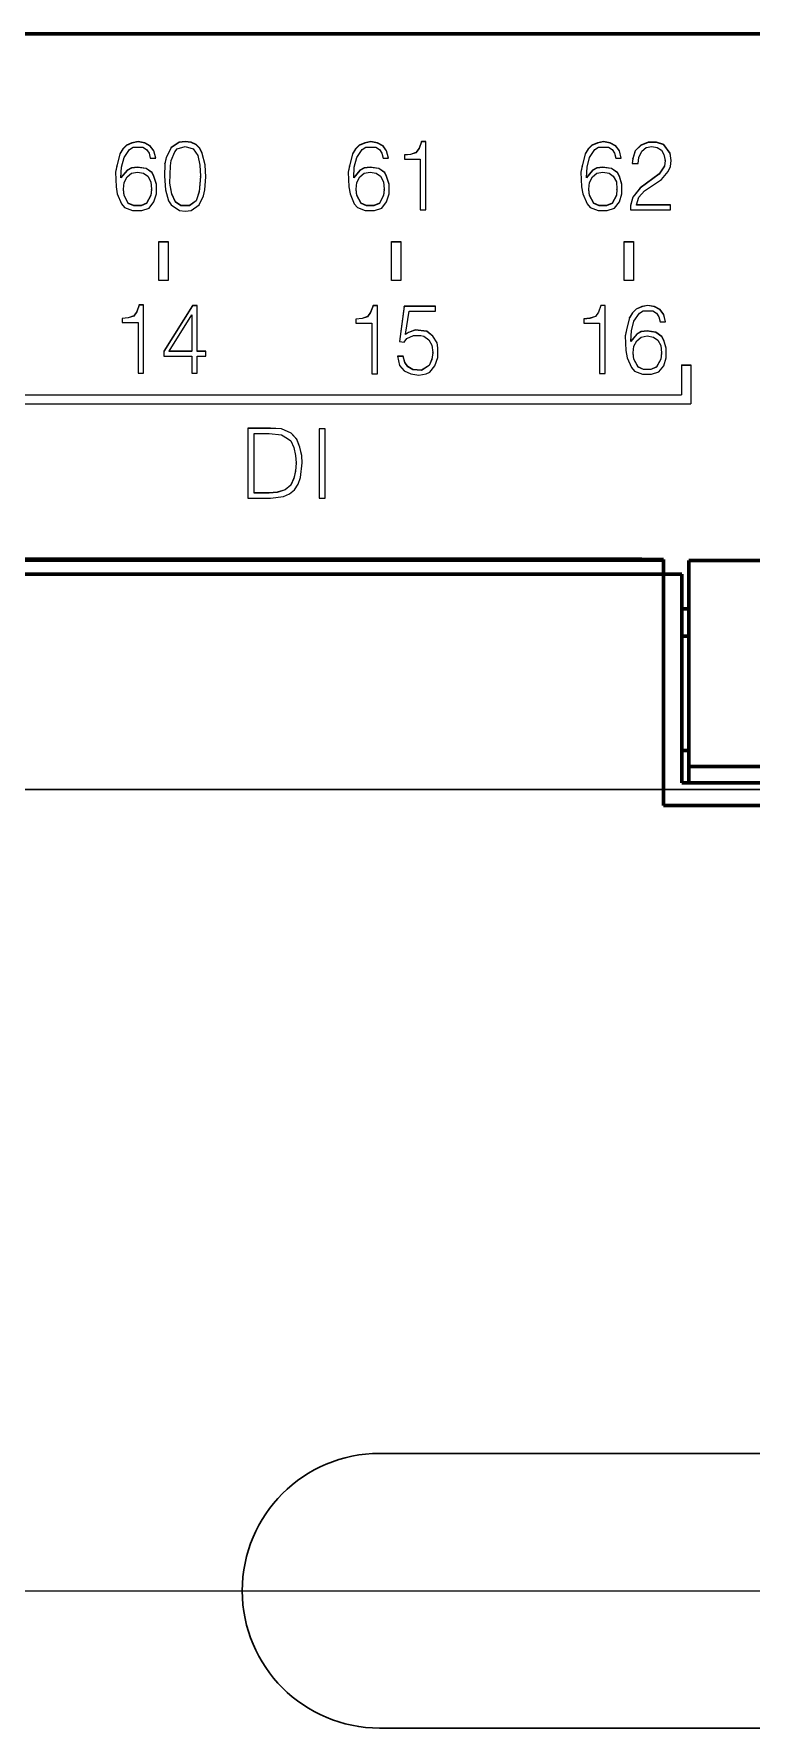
# Model space of a CAD drawing. Header units: millimetres. Extents: x 0 to 53000, y -591 to 24400.
# Drawn here: x 24727.57 to 24743.22, y 2739.5 to 2776.5 of the extents above; entities that cross this region are included whole.
import ezdxf
from ezdxf.enums import TextEntityAlignment as Align

# ---------------------------------------------------------------- set-up
doc = ezdxf.new("R2010")
doc.units = ezdxf.units.MM
doc.linetypes.add('K5LT_BASIC', pattern=[0])
doc.linetypes.add('K5LT_THIN', pattern=[0])
doc.layers.add('Основная', color=7, linetype='Continuous', lineweight=30)
doc.layers.add('Привязки', color=2, linetype='Continuous', lineweight=0, plot=False, transparency=0.8)
doc.styles.add('текст', font='isocpeui.ttf')

# ---------------------------------------------------------------- blocks, each defined once
blk = doc.blocks.new('Программируемое реле ПР102')
at = {"layer": 'Основная', "linetype": 'K5LT_BASIC', "lineweight": 60}
for p, q in [((116.75, 34), (0.25, 34)), ((2.8, 22.503), (114.2, 22.503)), ((114.2, 22.2), (2.8, 22.2)), ((113.72, 22.525), (3.28, 22.525)), ((113.72, 22.525), (113.803, 22.523)), ((113.803, 22.523), (114.2, 22.523)), ((114.2, 22.503), (114.2, 22.523)), ((114.2, 22.503), (114.2, 22.2)), ((114.2, 17.15), (114.2, 22.2)), ((114.6, 22.2), (114.2, 22.2)), ((114.6, 17.64), (114.6, 22.2)), ((114.75, 22.5), (114.75, 20)), ((119.5, 22.5), (114.75, 22.5)), ((114.75, 21.441), (114.6, 21.441)), ((114.75, 20.85), (114.6, 20.85)), ((114.75, 18), (114.75, 20)), ((114.75, 18.35), (114.6, 18.35)), ((114.75, 18), (117, 18)), ((114.75, 18), (114.75, 17.64)), ((114.6, 17.64), (117, 17.64)), ((114.2, 17.15), (117, 17.15))]:
    blk.add_line(p, q, dxfattribs=at)
at = {"layer": 'Основная', "linetype": 'K5LT_THIN', "lineweight": 18}
for p, q in [((102.393, 31.488), (102.327, 31.382)), ((102.393, 31.483), (102.327, 31.377)), ((102.473, 31.568), (102.393, 31.488)), ((102.473, 31.563), (102.393, 31.483)), ((102.393, 31.483), (102.393, 31.488)), ((102.42, 31.302), (102.54, 31.475)), ((102.593, 31.622), (102.473, 31.568)), ((102.593, 31.616), (102.473, 31.563)), ((102.473, 31.563), (102.473, 31.568)), ((102.54, 31.475), (102.62, 31.528)), ((102.727, 31.648), (102.593, 31.622)), ((102.727, 31.643), (102.593, 31.616)), ((102.593, 31.616), (102.593, 31.622)), ((102.62, 31.528), (102.833, 31.528)), ((102.873, 31.622), (102.727, 31.648)), ((102.727, 31.643), (102.727, 31.648)), ((102.873, 31.616), (102.727, 31.643)), ((102.833, 31.528), (102.913, 31.475)), ((102.993, 31.555), (102.873, 31.622)), ((102.873, 31.616), (102.873, 31.622)), ((102.993, 31.55), (102.873, 31.616)), ((102.913, 31.475), (102.967, 31.395)), ((103.073, 31.448), (102.993, 31.555)), ((102.993, 31.55), (102.993, 31.555)), ((103.073, 31.443), (102.993, 31.55)), ((103.447, 31.515), (103.34, 31.302)), ((103.447, 31.51), (103.34, 31.297)), ((103.62, 31.635), (103.447, 31.515)), ((103.62, 31.63), (103.447, 31.51)), ((103.447, 31.51), (103.447, 31.515)), ((103.527, 31.422), (103.58, 31.488)), ((103.58, 31.488), (103.753, 31.542)), ((103.753, 31.648), (103.62, 31.635)), ((103.753, 31.643), (103.62, 31.63)), ((103.62, 31.63), (103.62, 31.635)), ((103.887, 31.635), (103.753, 31.648)), ((103.753, 31.643), (103.753, 31.648)), ((103.887, 31.63), (103.753, 31.643)), ((103.753, 31.542), (103.927, 31.488)), ((103.887, 31.63), (103.887, 31.635)), ((103.993, 31.582), (103.887, 31.635)), ((103.993, 31.576), (103.887, 31.63)), ((103.927, 31.488), (104.033, 31.342)), ((104.073, 31.502), (103.993, 31.582)), ((103.993, 31.576), (103.993, 31.582)), ((104.073, 31.496), (103.993, 31.576)), ((104.073, 31.496), (104.073, 31.502)), ((104.127, 31.395), (104.073, 31.502)), ((104.127, 31.39), (104.073, 31.496)), ((107.473, 31.488), (107.407, 31.382)), ((107.473, 31.483), (107.407, 31.377)), ((107.553, 31.568), (107.473, 31.488)), ((107.553, 31.563), (107.473, 31.483)), ((107.473, 31.483), (107.473, 31.488)), ((107.5, 31.302), (107.62, 31.475)), ((107.673, 31.622), (107.553, 31.568)), ((107.673, 31.616), (107.553, 31.563)), ((107.553, 31.563), (107.553, 31.568)), ((107.62, 31.475), (107.7, 31.528)), ((107.807, 31.648), (107.673, 31.622)), ((107.807, 31.643), (107.673, 31.616)), ((107.673, 31.616), (107.673, 31.622)), ((107.7, 31.528), (107.913, 31.528)), ((107.807, 31.643), (107.807, 31.648)), ((107.953, 31.622), (107.807, 31.648)), ((107.953, 31.616), (107.807, 31.643)), ((107.913, 31.528), (107.993, 31.475)), ((107.953, 31.616), (107.953, 31.622)), ((108.073, 31.555), (107.953, 31.622)), ((108.073, 31.55), (107.953, 31.616)), ((107.993, 31.475), (108.047, 31.395)), ((108.073, 31.55), (108.073, 31.555)), ((108.153, 31.448), (108.073, 31.555)), ((108.153, 31.443), (108.073, 31.55)), ((108.86, 31.502), (108.793, 31.409)), ((108.86, 31.496), (108.793, 31.403)), ((108.913, 31.648), (108.86, 31.502)), ((108.913, 31.643), (108.86, 31.496)), ((108.86, 31.496), (108.86, 31.502)), ((109.007, 31.648), (108.913, 31.648)), ((108.913, 31.643), (108.913, 31.648)), ((109.007, 31.643), (108.913, 31.643)), ((109.007, 30.157), (109.007, 31.648)), ((112.553, 31.488), (112.487, 31.382)), ((112.553, 31.483), (112.487, 31.377)), ((112.633, 31.568), (112.553, 31.488)), ((112.633, 31.563), (112.553, 31.483)), ((112.553, 31.483), (112.553, 31.488)), ((112.58, 31.302), (112.7, 31.475)), ((112.753, 31.622), (112.633, 31.568)), ((112.753, 31.616), (112.633, 31.563)), ((112.633, 31.563), (112.633, 31.568)), ((112.7, 31.475), (112.78, 31.528)), ((112.887, 31.648), (112.753, 31.622)), ((112.887, 31.643), (112.753, 31.616)), ((112.753, 31.616), (112.753, 31.622)), ((112.78, 31.528), (112.993, 31.528)), ((112.887, 31.643), (112.887, 31.648)), ((113.033, 31.622), (112.887, 31.648)), ((113.033, 31.616), (112.887, 31.643)), ((112.993, 31.528), (113.073, 31.475)), ((113.033, 31.616), (113.033, 31.622)), ((113.153, 31.555), (113.033, 31.622)), ((113.153, 31.55), (113.033, 31.616)), ((113.073, 31.475), (113.127, 31.395)), ((113.233, 31.448), (113.153, 31.555)), ((113.153, 31.55), (113.153, 31.555)), ((113.233, 31.443), (113.153, 31.55)), ((113.7, 31.568), (113.58, 31.448)), ((113.7, 31.563), (113.58, 31.443)), ((113.86, 31.635), (113.7, 31.568)), ((113.86, 31.63), (113.7, 31.563)), ((113.7, 31.563), (113.7, 31.568)), ((113.727, 31.435), (113.82, 31.515)), ((113.82, 31.515), (113.94, 31.542)), ((113.86, 31.63), (113.86, 31.635)), ((114.047, 31.635), (113.86, 31.635)), ((114.047, 31.63), (113.86, 31.63)), ((113.94, 31.542), (114.06, 31.515)), ((114.207, 31.582), (114.047, 31.635)), ((114.047, 31.63), (114.047, 31.635)), ((114.207, 31.576), (114.047, 31.63)), ((114.06, 31.515), (114.153, 31.462)), ((114.153, 31.462), (114.207, 31.369)), ((114.34, 31.395), (114.207, 31.582)), ((114.207, 31.576), (114.207, 31.582)), ((114.34, 31.39), (114.207, 31.576)), ((102.26, 31.116), (102.233, 30.982)), ((102.26, 31.11), (102.234, 30.978)), ((102.327, 31.382), (102.26, 31.116)), ((102.327, 31.377), (102.26, 31.11)), ((102.26, 31.11), (102.26, 31.116)), ((102.327, 31.377), (102.327, 31.382)), ((102.353, 30.863), (102.367, 31.089)), ((102.367, 31.089), (102.42, 31.302)), ((102.713, 31.089), (102.58, 31.076)), ((102.713, 31.084), (102.58, 31.07)), ((102.713, 31.084), (102.713, 31.089)), ((102.9, 31.062), (102.713, 31.089)), ((102.9, 31.057), (102.713, 31.084)), ((102.967, 31.395), (102.993, 31.289)), ((102.993, 31.289), (103.113, 31.289)), ((103.113, 31.289), (103.073, 31.448)), ((103.073, 31.443), (103.073, 31.448)), ((103.112, 31.289), (103.073, 31.443)), ((103.313, 31.169), (103.3, 30.889)), ((103.313, 31.164), (103.3, 30.887)), ((103.34, 31.302), (103.313, 31.169)), ((103.34, 31.297), (103.313, 31.164)), ((103.313, 31.164), (103.313, 31.169)), ((103.34, 31.297), (103.34, 31.302)), ((103.42, 30.743), (103.433, 31.116)), ((103.433, 31.116), (103.447, 31.235)), ((103.447, 31.235), (103.527, 31.422)), ((104.033, 31.342), (104.073, 31.129)), ((104.073, 31.129), (104.087, 30.889)), ((104.193, 31.142), (104.127, 31.395)), ((104.127, 31.39), (104.127, 31.395)), ((104.193, 31.137), (104.127, 31.39)), ((104.207, 30.876), (104.193, 31.142)), ((104.193, 31.137), (104.193, 31.142)), ((104.206, 30.874), (104.193, 31.137)), ((107.34, 31.116), (107.313, 30.982)), ((107.34, 31.11), (107.314, 30.978)), ((107.407, 31.382), (107.34, 31.116)), ((107.407, 31.377), (107.34, 31.11)), ((107.34, 31.11), (107.34, 31.116)), ((107.407, 31.377), (107.407, 31.382)), ((107.433, 30.863), (107.447, 31.089)), ((107.447, 31.089), (107.5, 31.302)), ((107.793, 31.089), (107.66, 31.076)), ((107.793, 31.084), (107.66, 31.07)), ((107.793, 31.084), (107.793, 31.089)), ((107.98, 31.062), (107.793, 31.089)), ((107.98, 31.057), (107.793, 31.084)), ((108.047, 31.395), (108.073, 31.289)), ((108.073, 31.289), (108.193, 31.289)), ((108.193, 31.289), (108.153, 31.448)), ((108.153, 31.443), (108.153, 31.448)), ((108.192, 31.289), (108.153, 31.443)), ((108.673, 31.369), (108.54, 31.355)), ((108.673, 31.363), (108.54, 31.35)), ((108.54, 31.355), (108.54, 31.262)), ((108.54, 31.262), (108.887, 31.262)), ((108.793, 31.409), (108.673, 31.369)), ((108.793, 31.403), (108.673, 31.363)), ((108.673, 31.363), (108.673, 31.369)), ((108.793, 31.403), (108.793, 31.409)), ((108.887, 31.262), (108.887, 30.157)), ((112.42, 31.116), (112.393, 30.982)), ((112.42, 31.11), (112.394, 30.978)), ((112.487, 31.382), (112.42, 31.116)), ((112.487, 31.377), (112.42, 31.11)), ((112.42, 31.11), (112.42, 31.116)), ((112.487, 31.377), (112.487, 31.382)), ((112.513, 30.863), (112.527, 31.089)), ((112.527, 31.089), (112.58, 31.302)), ((112.873, 31.089), (112.74, 31.076)), ((112.873, 31.084), (112.74, 31.07)), ((113.06, 31.062), (112.873, 31.089)), ((112.873, 31.084), (112.873, 31.089)), ((113.06, 31.057), (112.873, 31.084)), ((113.127, 31.395), (113.153, 31.289)), ((113.153, 31.289), (113.273, 31.289)), ((113.233, 31.443), (113.233, 31.448)), ((113.273, 31.289), (113.233, 31.448)), ((113.272, 31.289), (113.233, 31.443)), ((113.527, 31.275), (113.513, 31.169)), ((113.513, 31.169), (113.647, 31.169)), ((113.527, 31.27), (113.514, 31.169)), ((113.58, 31.448), (113.527, 31.275)), ((113.58, 31.443), (113.527, 31.27)), ((113.527, 31.27), (113.527, 31.275)), ((113.58, 31.443), (113.58, 31.448)), ((113.647, 31.169), (113.66, 31.302)), ((113.66, 31.302), (113.727, 31.435)), ((114.22, 31.116), (114.1, 30.942)), ((114.22, 31.11), (114.1, 30.937)), ((114.207, 31.369), (114.233, 31.235)), ((114.233, 31.235), (114.22, 31.116)), ((114.233, 31.23), (114.22, 31.11)), ((114.22, 31.11), (114.22, 31.116)), ((114.233, 31.23), (114.233, 31.235)), ((114.3, 30.996), (114.353, 31.102)), ((114.367, 31.235), (114.34, 31.395)), ((114.34, 31.39), (114.34, 31.395)), ((114.366, 31.232), (114.34, 31.39)), ((114.353, 31.102), (114.367, 31.235)), ((102.233, 30.982), (102.247, 30.663)), ((102.487, 31.022), (102.353, 30.863)), ((102.487, 31.017), (102.353, 30.857)), ((102.353, 30.857), (102.353, 30.863)), ((102.407, 30.61), (102.42, 30.756)), ((102.42, 30.756), (102.487, 30.876)), ((102.58, 31.076), (102.487, 31.022)), ((102.58, 31.07), (102.487, 31.017)), ((102.487, 31.017), (102.487, 31.022)), ((102.487, 30.876), (102.58, 30.956)), ((102.58, 31.07), (102.58, 31.076)), ((102.58, 30.956), (102.713, 30.982)), ((102.713, 30.982), (102.847, 30.956)), ((102.847, 30.956), (102.94, 30.889)), ((102.9, 31.057), (102.9, 31.062)), ((103.033, 30.969), (102.9, 31.062)), ((103.033, 30.964), (102.9, 31.057)), ((102.94, 30.889), (103.007, 30.769)), ((103.007, 30.769), (103.02, 30.61)), ((103.073, 30.889), (103.033, 30.969)), ((103.033, 30.964), (103.033, 30.969)), ((103.073, 30.884), (103.033, 30.964)), ((103.127, 30.716), (103.073, 30.889)), ((103.073, 30.884), (103.073, 30.889)), ((103.127, 30.711), (103.073, 30.884)), ((103.127, 30.503), (103.127, 30.716)), ((103.3, 30.889), (103.327, 30.596)), ((103.46, 30.503), (103.42, 30.743)), ((103.42, 30.738), (103.42, 30.743)), ((103.46, 30.498), (103.42, 30.738)), ((104.087, 30.889), (104.06, 30.556)), ((104.087, 30.884), (104.06, 30.551)), ((104.087, 30.884), (104.087, 30.889)), ((104.18, 30.596), (104.207, 30.876)), ((107.313, 30.982), (107.327, 30.663)), ((107.567, 31.022), (107.433, 30.863)), ((107.567, 31.017), (107.433, 30.857)), ((107.433, 30.857), (107.433, 30.863)), ((107.487, 30.61), (107.5, 30.756)), ((107.5, 30.756), (107.567, 30.876)), ((107.66, 31.076), (107.567, 31.022)), ((107.66, 31.07), (107.567, 31.017)), ((107.567, 31.017), (107.567, 31.022)), ((107.567, 30.876), (107.66, 30.956)), ((107.66, 31.07), (107.66, 31.076)), ((107.66, 30.956), (107.793, 30.982)), ((107.793, 30.982), (107.927, 30.956)), ((107.927, 30.956), (108.02, 30.889)), ((107.98, 31.057), (107.98, 31.062)), ((108.113, 30.969), (107.98, 31.062)), ((108.113, 30.964), (107.98, 31.057)), ((108.02, 30.889), (108.087, 30.769)), ((108.087, 30.769), (108.1, 30.61)), ((108.153, 30.889), (108.113, 30.969)), ((108.113, 30.964), (108.113, 30.969)), ((108.153, 30.884), (108.113, 30.964)), ((108.153, 30.884), (108.153, 30.889)), ((108.207, 30.716), (108.153, 30.889)), ((108.207, 30.711), (108.153, 30.884)), ((108.207, 30.503), (108.207, 30.716)), ((112.393, 30.982), (112.407, 30.663)), ((112.647, 31.022), (112.513, 30.863)), ((112.647, 31.017), (112.513, 30.857)), ((112.513, 30.857), (112.513, 30.863)), ((112.567, 30.61), (112.58, 30.756)), ((112.58, 30.756), (112.647, 30.876)), ((112.74, 31.076), (112.647, 31.022)), ((112.74, 31.07), (112.647, 31.017)), ((112.647, 31.017), (112.647, 31.022)), ((112.647, 30.876), (112.74, 30.956)), ((112.74, 31.07), (112.74, 31.076)), ((112.74, 30.956), (112.873, 30.982)), ((112.873, 30.982), (113.007, 30.956)), ((113.007, 30.956), (113.1, 30.889)), ((113.06, 31.057), (113.06, 31.062)), ((113.193, 30.969), (113.06, 31.062)), ((113.193, 30.964), (113.06, 31.057)), ((113.1, 30.889), (113.167, 30.769)), ((113.167, 30.769), (113.18, 30.61)), ((113.193, 30.964), (113.193, 30.969)), ((113.233, 30.889), (113.193, 30.969)), ((113.233, 30.884), (113.193, 30.964)), ((113.233, 30.884), (113.233, 30.889)), ((113.287, 30.716), (113.233, 30.889)), ((113.287, 30.711), (113.233, 30.884)), ((113.287, 30.503), (113.287, 30.716)), ((114.1, 30.942), (113.687, 30.636)), ((114.1, 30.937), (113.687, 30.631)), ((113.78, 30.57), (114.153, 30.823)), ((114.1, 30.937), (114.1, 30.942)), ((114.153, 30.823), (114.3, 30.996)), ((102.247, 30.663), (102.273, 30.503)), ((102.273, 30.503), (102.367, 30.29)), ((102.42, 30.476), (102.407, 30.61)), ((102.407, 30.604), (102.407, 30.61)), ((102.42, 30.471), (102.407, 30.604)), ((102.42, 30.471), (102.42, 30.476)), ((102.513, 30.303), (102.42, 30.476)), ((102.513, 30.298), (102.42, 30.471)), ((103.007, 30.476), (102.913, 30.303)), ((103.007, 30.471), (102.913, 30.298)), ((103.02, 30.61), (103.007, 30.476)), ((103.02, 30.604), (103.007, 30.471)), ((103.007, 30.471), (103.007, 30.476)), ((103.02, 30.604), (103.02, 30.61)), ((103.073, 30.33), (103.127, 30.503)), ((103.327, 30.596), (103.393, 30.357)), ((103.393, 30.357), (103.447, 30.263)), ((103.46, 30.498), (103.46, 30.503)), ((103.54, 30.33), (103.46, 30.503)), ((103.54, 30.325), (103.46, 30.498)), ((103.993, 30.357), (103.847, 30.25)), ((103.993, 30.351), (103.847, 30.245)), ((104.06, 30.556), (103.993, 30.357)), ((104.06, 30.551), (103.993, 30.351)), ((103.993, 30.351), (103.993, 30.357)), ((104.06, 30.551), (104.06, 30.556)), ((104.06, 30.263), (104.153, 30.463)), ((104.153, 30.463), (104.18, 30.596)), ((107.327, 30.663), (107.353, 30.503)), ((107.353, 30.503), (107.447, 30.29)), ((107.5, 30.476), (107.487, 30.61)), ((107.487, 30.604), (107.487, 30.61)), ((107.5, 30.471), (107.487, 30.604)), ((107.593, 30.303), (107.5, 30.476)), ((107.5, 30.471), (107.5, 30.476)), ((107.593, 30.298), (107.5, 30.471)), ((108.087, 30.476), (107.993, 30.303)), ((108.087, 30.471), (107.993, 30.298)), ((108.1, 30.61), (108.087, 30.476)), ((108.1, 30.604), (108.087, 30.471)), ((108.087, 30.471), (108.087, 30.476)), ((108.1, 30.604), (108.1, 30.61)), ((108.153, 30.33), (108.207, 30.503)), ((112.407, 30.663), (112.433, 30.503)), ((112.433, 30.503), (112.527, 30.29)), ((112.567, 30.604), (112.567, 30.61)), ((112.58, 30.476), (112.567, 30.61)), ((112.58, 30.471), (112.567, 30.604)), ((112.58, 30.471), (112.58, 30.476)), ((112.673, 30.303), (112.58, 30.476)), ((112.673, 30.298), (112.58, 30.471)), ((113.167, 30.476), (113.073, 30.303)), ((113.167, 30.471), (113.073, 30.298)), ((113.18, 30.61), (113.167, 30.476)), ((113.18, 30.604), (113.167, 30.471)), ((113.167, 30.471), (113.167, 30.476)), ((113.18, 30.604), (113.18, 30.61)), ((113.233, 30.33), (113.287, 30.503)), ((113.527, 30.437), (113.473, 30.25)), ((113.527, 30.431), (113.473, 30.245)), ((113.687, 30.636), (113.527, 30.437)), ((113.687, 30.631), (113.527, 30.431)), ((113.527, 30.431), (113.527, 30.437)), ((113.607, 30.263), (113.66, 30.437)), ((113.66, 30.437), (113.78, 30.57)), ((113.687, 30.631), (113.687, 30.636)), ((102.367, 30.29), (102.433, 30.21)), ((102.433, 30.21), (102.607, 30.144)), ((102.633, 30.25), (102.513, 30.303)), ((102.513, 30.298), (102.513, 30.303)), ((102.633, 30.245), (102.513, 30.298)), ((102.607, 30.144), (102.807, 30.144)), ((102.793, 30.25), (102.633, 30.25)), ((102.633, 30.245), (102.633, 30.25)), ((102.793, 30.245), (102.633, 30.245)), ((102.913, 30.303), (102.793, 30.25)), ((102.913, 30.298), (102.793, 30.245)), ((102.793, 30.245), (102.793, 30.25)), ((102.807, 30.144), (102.967, 30.197)), ((102.913, 30.298), (102.913, 30.303)), ((102.967, 30.197), (103.073, 30.33)), ((103.447, 30.263), (103.633, 30.144)), ((103.66, 30.25), (103.54, 30.33)), ((103.54, 30.325), (103.54, 30.33)), ((103.66, 30.245), (103.54, 30.325)), ((103.633, 30.144), (103.753, 30.13)), ((103.847, 30.25), (103.66, 30.25)), ((103.66, 30.245), (103.66, 30.25)), ((103.847, 30.245), (103.66, 30.245)), ((103.753, 30.13), (103.887, 30.144)), ((103.847, 30.245), (103.847, 30.25)), ((103.887, 30.144), (104.06, 30.263)), ((107.447, 30.29), (107.513, 30.21)), ((107.513, 30.21), (107.687, 30.144)), ((107.713, 30.25), (107.593, 30.303)), ((107.593, 30.298), (107.593, 30.303)), ((107.713, 30.245), (107.593, 30.298)), ((107.687, 30.144), (107.887, 30.144)), ((107.713, 30.245), (107.713, 30.25)), ((107.873, 30.25), (107.713, 30.25)), ((107.873, 30.245), (107.713, 30.245)), ((107.993, 30.303), (107.873, 30.25)), ((107.993, 30.298), (107.873, 30.245)), ((107.873, 30.245), (107.873, 30.25)), ((107.887, 30.144), (108.047, 30.197)), ((107.993, 30.298), (107.993, 30.303)), ((108.047, 30.197), (108.153, 30.33)), ((108.887, 30.157), (109.007, 30.157)), ((112.527, 30.29), (112.593, 30.21)), ((112.593, 30.21), (112.767, 30.144)), ((112.673, 30.298), (112.673, 30.303)), ((112.793, 30.25), (112.673, 30.303)), ((112.793, 30.245), (112.673, 30.298)), ((112.767, 30.144), (112.967, 30.144)), ((112.793, 30.245), (112.793, 30.25)), ((112.953, 30.25), (112.793, 30.25)), ((112.953, 30.245), (112.793, 30.245)), ((113.073, 30.303), (112.953, 30.25)), ((113.073, 30.298), (112.953, 30.245)), ((112.953, 30.245), (112.953, 30.25)), ((112.967, 30.144), (113.127, 30.197)), ((113.073, 30.298), (113.073, 30.303)), ((113.127, 30.197), (113.233, 30.33)), ((113.473, 30.25), (113.473, 30.157)), ((113.473, 30.157), (114.353, 30.157)), ((114.353, 30.263), (113.607, 30.263)), ((113.607, 30.258), (113.607, 30.263)), ((114.353, 30.258), (113.607, 30.258)), ((114.353, 30.157), (114.353, 30.263)), ((103.18, 28.616), (103.18, 29.465)), ((103.18, 29.465), (103.38, 29.465)), ((103.18, 29.46), (103.38, 29.46)), ((103.38, 29.465), (103.38, 28.616)), ((108.26, 29.465), (108.46, 29.465)), ((108.26, 28.616), (108.26, 29.465)), ((108.26, 29.46), (108.46, 29.46)), ((108.46, 29.465), (108.46, 28.616)), ((113.341, 29.465), (113.541, 29.465)), ((113.341, 28.616), (113.341, 29.465)), ((113.341, 29.46), (113.541, 29.46)), ((113.541, 29.465), (113.541, 28.616)), ((103.38, 28.616), (103.18, 28.616)), ((108.46, 28.616), (108.26, 28.616)), ((113.541, 28.616), (113.341, 28.616)), ((102.512, 27.801), (102.378, 27.787)), ((102.512, 27.795), (102.378, 27.782)), ((102.378, 27.787), (102.378, 27.694)), ((102.632, 27.84), (102.512, 27.801)), ((102.632, 27.835), (102.512, 27.795)), ((102.512, 27.795), (102.512, 27.801)), ((102.698, 27.934), (102.632, 27.84)), ((102.698, 27.928), (102.632, 27.835)), ((102.632, 27.835), (102.632, 27.84)), ((102.752, 28.08), (102.698, 27.934)), ((102.752, 28.075), (102.698, 27.928)), ((102.698, 27.928), (102.698, 27.934)), ((102.752, 28.075), (102.752, 28.08)), ((102.845, 28.08), (102.752, 28.08)), ((102.845, 28.075), (102.752, 28.075)), ((102.845, 26.589), (102.845, 28.08)), ((103.912, 28.067), (103.285, 27.068)), ((103.912, 28.062), (103.285, 27.063)), ((103.405, 27.068), (103.898, 27.867)), ((103.898, 27.867), (103.898, 27.068)), ((103.912, 28.062), (103.912, 28.067)), ((104.018, 28.067), (103.912, 28.067)), ((104.018, 28.062), (103.912, 28.062)), ((104.018, 27.068), (104.018, 28.067)), ((107.617, 27.787), (107.483, 27.773)), ((107.617, 27.781), (107.483, 27.768)), ((107.483, 27.773), (107.483, 27.68)), ((107.737, 27.826), (107.617, 27.787)), ((107.737, 27.821), (107.617, 27.781)), ((107.617, 27.781), (107.617, 27.787)), ((107.803, 27.92), (107.737, 27.826)), ((107.803, 27.914), (107.737, 27.821)), ((107.737, 27.821), (107.737, 27.826)), ((107.857, 28.066), (107.803, 27.92)), ((107.857, 28.061), (107.803, 27.914)), ((107.803, 27.914), (107.803, 27.92)), ((107.857, 28.061), (107.857, 28.066)), ((107.95, 28.066), (107.857, 28.066)), ((107.95, 28.061), (107.857, 28.061)), ((107.95, 26.575), (107.95, 28.066)), ((108.537, 28.053), (108.43, 27.281)), ((108.537, 28.048), (108.431, 27.28)), ((109.217, 28.053), (108.537, 28.053)), ((108.537, 28.048), (108.537, 28.053)), ((109.217, 28.048), (108.537, 28.048)), ((108.563, 27.44), (108.643, 27.946)), ((108.643, 27.946), (109.217, 27.946)), ((109.217, 27.946), (109.217, 28.053)), ((112.59, 27.792), (112.456, 27.778)), ((112.59, 27.786), (112.456, 27.773)), ((112.456, 27.778), (112.456, 27.685)), ((112.71, 27.831), (112.59, 27.792)), ((112.71, 27.826), (112.59, 27.786)), ((112.59, 27.786), (112.59, 27.792)), ((112.776, 27.925), (112.71, 27.831)), ((112.776, 27.919), (112.71, 27.826)), ((112.71, 27.826), (112.71, 27.831)), ((112.83, 28.071), (112.776, 27.925)), ((112.83, 28.066), (112.776, 27.919)), ((112.776, 27.919), (112.776, 27.925)), ((112.923, 28.071), (112.83, 28.071)), ((112.83, 28.066), (112.83, 28.071)), ((112.923, 28.066), (112.83, 28.066)), ((112.923, 26.58), (112.923, 28.071)), ((113.456, 27.805), (113.39, 27.539)), ((113.456, 27.8), (113.39, 27.533)), ((113.523, 27.911), (113.456, 27.805)), ((113.523, 27.906), (113.456, 27.8)), ((113.456, 27.8), (113.456, 27.805)), ((113.603, 27.991), (113.523, 27.911)), ((113.603, 27.986), (113.523, 27.906)), ((113.523, 27.906), (113.523, 27.911)), ((113.55, 27.725), (113.67, 27.898)), ((113.723, 28.045), (113.603, 27.991)), ((113.723, 28.039), (113.603, 27.986)), ((113.603, 27.986), (113.603, 27.991)), ((113.67, 27.898), (113.75, 27.951)), ((113.856, 28.071), (113.723, 28.045)), ((113.856, 28.066), (113.723, 28.039)), ((113.723, 28.039), (113.723, 28.045)), ((113.75, 27.951), (113.963, 27.951)), ((114.003, 28.045), (113.856, 28.071)), ((113.856, 28.066), (113.856, 28.071)), ((114.003, 28.039), (113.856, 28.066)), ((113.963, 27.951), (114.043, 27.898)), ((114.123, 27.978), (114.003, 28.045)), ((114.003, 28.039), (114.003, 28.045)), ((114.123, 27.973), (114.003, 28.039)), ((114.043, 27.898), (114.096, 27.818)), ((114.096, 27.818), (114.123, 27.712)), ((114.203, 27.871), (114.123, 27.978)), ((114.123, 27.973), (114.123, 27.978)), ((114.203, 27.866), (114.123, 27.973)), ((114.203, 27.866), (114.203, 27.871)), ((114.243, 27.712), (114.203, 27.871)), ((114.242, 27.712), (114.203, 27.866)), ((102.378, 27.694), (102.725, 27.694)), ((102.725, 27.694), (102.725, 26.589)), ((107.483, 27.68), (107.83, 27.68)), ((107.83, 27.68), (107.83, 26.575)), ((108.63, 27.48), (108.563, 27.44)), ((108.63, 27.475), (108.563, 27.435)), ((108.563, 27.435), (108.563, 27.44)), ((108.59, 27.347), (108.737, 27.414)), ((108.777, 27.534), (108.63, 27.48)), ((108.777, 27.528), (108.63, 27.475)), ((108.63, 27.475), (108.63, 27.48)), ((108.737, 27.414), (108.897, 27.414)), ((108.777, 27.528), (108.777, 27.534)), ((109.03, 27.507), (108.777, 27.534)), ((109.03, 27.502), (108.777, 27.528)), ((108.897, 27.414), (108.963, 27.4)), ((108.963, 27.4), (109.07, 27.32)), ((109.03, 27.502), (109.03, 27.507)), ((109.163, 27.4), (109.03, 27.507)), ((109.163, 27.395), (109.03, 27.502)), ((109.257, 27.254), (109.163, 27.4)), ((109.163, 27.395), (109.163, 27.4)), ((109.257, 27.249), (109.163, 27.395)), ((112.456, 27.685), (112.803, 27.685)), ((112.803, 27.685), (112.803, 26.58)), ((113.39, 27.539), (113.363, 27.405)), ((113.39, 27.533), (113.363, 27.401)), ((113.363, 27.405), (113.376, 27.086)), ((113.39, 27.533), (113.39, 27.539)), ((113.483, 27.286), (113.496, 27.512)), ((113.616, 27.445), (113.483, 27.286)), ((113.616, 27.44), (113.483, 27.28)), ((113.496, 27.512), (113.55, 27.725)), ((113.71, 27.499), (113.616, 27.445)), ((113.71, 27.493), (113.616, 27.44)), ((113.616, 27.44), (113.616, 27.445)), ((113.843, 27.512), (113.71, 27.499)), ((113.843, 27.507), (113.71, 27.493)), ((113.71, 27.493), (113.71, 27.499)), ((113.71, 27.379), (113.843, 27.405)), ((114.03, 27.485), (113.843, 27.512)), ((113.843, 27.507), (113.843, 27.512)), ((114.03, 27.48), (113.843, 27.507)), ((113.843, 27.405), (113.976, 27.379)), ((114.163, 27.392), (114.03, 27.485)), ((114.03, 27.48), (114.03, 27.485)), ((114.163, 27.387), (114.03, 27.48)), ((114.123, 27.712), (114.243, 27.712)), ((114.203, 27.312), (114.163, 27.392)), ((114.163, 27.387), (114.163, 27.392)), ((114.203, 27.307), (114.163, 27.387)), ((103.285, 27.068), (103.285, 26.962)), ((103.898, 27.068), (103.405, 27.068)), ((103.405, 27.063), (103.405, 27.068)), ((103.898, 27.063), (103.405, 27.063)), ((103.898, 27.063), (103.898, 27.068)), ((104.205, 27.068), (104.018, 27.068)), ((104.018, 27.063), (104.018, 27.068)), ((104.205, 27.063), (104.018, 27.063)), ((104.205, 26.962), (104.205, 27.068)), ((108.43, 27.281), (108.537, 27.267)), ((108.537, 27.267), (108.59, 27.347)), ((109.07, 27.32), (109.137, 27.201)), ((109.137, 27.201), (109.163, 27.041)), ((109.163, 27.041), (109.137, 26.894)), ((109.163, 27.036), (109.137, 26.889)), ((109.163, 27.036), (109.163, 27.041)), ((109.257, 27.249), (109.257, 27.254)), ((109.27, 27.147), (109.257, 27.254)), ((109.27, 27.142), (109.257, 27.249)), ((109.27, 26.934), (109.27, 27.147)), ((113.376, 27.086), (113.403, 26.926)), ((113.483, 27.28), (113.483, 27.286)), ((113.536, 27.033), (113.55, 27.179)), ((113.55, 26.899), (113.536, 27.033)), ((113.536, 27.027), (113.536, 27.033)), ((113.55, 26.894), (113.536, 27.027)), ((113.55, 27.179), (113.616, 27.299)), ((113.616, 27.299), (113.71, 27.379)), ((113.976, 27.379), (114.07, 27.312)), ((114.07, 27.312), (114.136, 27.192)), ((114.136, 27.192), (114.15, 27.033)), ((114.15, 27.033), (114.136, 26.899)), ((114.15, 27.027), (114.136, 26.894)), ((114.15, 27.027), (114.15, 27.033)), ((114.256, 27.139), (114.203, 27.312)), ((114.203, 27.307), (114.203, 27.312)), ((114.256, 27.134), (114.203, 27.307)), ((114.256, 26.926), (114.256, 27.139)), ((103.285, 26.962), (103.898, 26.962)), ((103.898, 26.962), (103.898, 26.589)), ((104.018, 26.962), (104.205, 26.962)), ((104.018, 26.589), (104.018, 26.962)), ((108.51, 26.961), (108.39, 26.961)), ((108.39, 26.961), (108.43, 26.761)), ((108.51, 26.956), (108.391, 26.956)), ((108.43, 26.761), (108.537, 26.641)), ((108.55, 26.828), (108.51, 26.961)), ((108.51, 26.956), (108.51, 26.961)), ((108.55, 26.823), (108.51, 26.956)), ((108.537, 26.641), (108.683, 26.575)), ((108.55, 26.823), (108.55, 26.828)), ((108.617, 26.735), (108.55, 26.828)), ((108.617, 26.729), (108.55, 26.823)), ((108.723, 26.668), (108.617, 26.735)), ((108.617, 26.729), (108.617, 26.735)), ((108.723, 26.663), (108.617, 26.729)), ((108.91, 26.655), (108.723, 26.668)), ((108.723, 26.663), (108.723, 26.668)), ((108.91, 26.649), (108.723, 26.663)), ((109.083, 26.761), (108.91, 26.655)), ((109.083, 26.756), (108.91, 26.649)), ((108.91, 26.649), (108.91, 26.655)), ((109.137, 26.894), (109.083, 26.761)), ((109.137, 26.889), (109.083, 26.756)), ((109.083, 26.756), (109.083, 26.761)), ((109.097, 26.615), (109.203, 26.748)), ((109.137, 26.889), (109.137, 26.894)), ((109.203, 26.748), (109.27, 26.934)), ((113.403, 26.926), (113.496, 26.713)), ((113.496, 26.713), (113.563, 26.633)), ((113.643, 26.726), (113.55, 26.899)), ((113.55, 26.894), (113.55, 26.899)), ((113.643, 26.721), (113.55, 26.894)), ((113.763, 26.673), (113.643, 26.726)), ((113.643, 26.721), (113.643, 26.726)), ((113.763, 26.668), (113.643, 26.721)), ((113.763, 26.668), (113.763, 26.673)), ((113.923, 26.673), (113.763, 26.673)), ((113.923, 26.668), (113.763, 26.668)), ((114.043, 26.726), (113.923, 26.673)), ((114.043, 26.721), (113.923, 26.668)), ((113.923, 26.668), (113.923, 26.673)), ((114.136, 26.899), (114.043, 26.726)), ((114.136, 26.894), (114.043, 26.721)), ((114.043, 26.721), (114.043, 26.726)), ((114.096, 26.62), (114.203, 26.753)), ((114.136, 26.894), (114.136, 26.899)), ((114.203, 26.753), (114.256, 26.926)), ((114.59, 26.769), (114.79, 26.769)), ((114.59, 26.769), (114.59, 26.119)), ((114.59, 26.763), (114.79, 26.763)), ((114.79, 26.769), (114.79, 25.92)), ((102.725, 26.589), (102.845, 26.589)), ((103.898, 26.589), (104.018, 26.589)), ((107.83, 26.575), (107.95, 26.575)), ((108.683, 26.575), (108.857, 26.548)), ((108.857, 26.548), (109.017, 26.575)), ((109.017, 26.575), (109.097, 26.615)), ((112.803, 26.58), (112.923, 26.58)), ((113.563, 26.633), (113.736, 26.566)), ((113.736, 26.566), (113.936, 26.566)), ((113.936, 26.566), (114.096, 26.62)), ((97.67, 26.119), (114.59, 26.119)), ((97.67, 26.114), (114.59, 26.114)), ((97.67, 25.92), (114.79, 25.92)), ((114.59, 26.114), (114.59, 26.119)), ((105.124, 25.39), (105.124, 23.858)), ((105.618, 25.39), (105.124, 25.39)), ((105.618, 25.385), (105.124, 25.385)), ((105.258, 23.978), (105.258, 25.27)), ((105.258, 25.27), (105.591, 25.27)), ((105.591, 25.27), (105.858, 25.243)), ((105.858, 25.377), (105.618, 25.39)), ((105.618, 25.385), (105.618, 25.39)), ((105.858, 25.371), (105.618, 25.385)), ((105.858, 25.371), (105.858, 25.377)), ((106.071, 25.283), (105.858, 25.377)), ((106.071, 25.278), (105.858, 25.371)), ((105.858, 25.243), (105.991, 25.163)), ((105.991, 25.163), (106.058, 25.11)), ((106.071, 25.278), (106.071, 25.283)), ((106.191, 25.15), (106.071, 25.283)), ((106.191, 25.145), (106.071, 25.278)), ((106.811, 25.377), (106.678, 25.377)), ((106.678, 25.377), (106.678, 23.858)), ((106.811, 25.371), (106.678, 25.371)), ((106.811, 23.858), (106.811, 25.377)), ((106.058, 25.11), (106.124, 24.964)), ((106.124, 24.964), (106.164, 24.791)), ((106.164, 24.791), (106.178, 24.631)), ((106.258, 24.977), (106.191, 25.15)), ((106.191, 25.145), (106.191, 25.15)), ((106.258, 24.972), (106.191, 25.145)), ((106.258, 24.972), (106.258, 24.977)), ((106.298, 24.791), (106.258, 24.977)), ((106.298, 24.785), (106.258, 24.972)), ((106.298, 24.785), (106.298, 24.791)), ((106.311, 24.631), (106.298, 24.791)), ((106.164, 24.458), (106.124, 24.298)), ((106.164, 24.452), (106.124, 24.293)), ((106.178, 24.631), (106.164, 24.458)), ((106.178, 24.626), (106.164, 24.452)), ((106.164, 24.452), (106.164, 24.458)), ((106.178, 24.626), (106.178, 24.631)), ((106.271, 24.311), (106.311, 24.631)), ((106.311, 24.629), (106.298, 24.785)), ((106.058, 24.151), (105.938, 24.045)), ((106.058, 24.146), (105.938, 24.04)), ((106.124, 24.298), (106.058, 24.151)), ((106.124, 24.293), (106.058, 24.146)), ((106.058, 24.146), (106.058, 24.151)), ((106.124, 24.293), (106.124, 24.298)), ((106.138, 24.045), (106.218, 24.165)), ((106.218, 24.165), (106.271, 24.311)), ((105.124, 23.858), (105.618, 23.858)), ((105.591, 23.978), (105.258, 23.978)), ((105.258, 23.973), (105.258, 23.978)), ((105.591, 23.973), (105.258, 23.973)), ((105.764, 23.992), (105.591, 23.978)), ((105.764, 23.986), (105.591, 23.973)), ((105.591, 23.973), (105.591, 23.978)), ((105.618, 23.858), (105.898, 23.898)), ((105.938, 24.045), (105.764, 23.992)), ((105.938, 24.04), (105.764, 23.986)), ((105.764, 23.986), (105.764, 23.992)), ((105.898, 23.898), (106.031, 23.952)), ((105.938, 24.04), (105.938, 24.045)), ((106.031, 23.952), (106.138, 24.045)), ((106.678, 23.858), (106.811, 23.858))]:
    blk.add_line(p, q, dxfattribs=at)
at = {"layer": 'Основная', "style": 'текст'}
blk.add_attdef('№', text='', height=40, dxfattribs=at).set_placement((57, -88), align=Align.MIDDLE_CENTER)

msp = doc.modelspace()

# ---------------------------------------------------------------- linework, layer by layer
at = {"layer": 'Основная'}
for p, q in [((24717.11543, 2760), (24742.11543, 2760)), ((24742.11543, 2760), (24767.11543, 2760)), ((24742.11543, 2745.50001), (24735.11543, 2745.50001)), ((24749.11543, 2745.5), (24742.11543, 2745.5)), ((24735.11543, 2739.50001), (24742.11543, 2739.50001)), ((24742.11543, 2739.5), (24749.11543, 2739.5))]:
    msp.add_line(p, q, dxfattribs=at)
for start, end in [(90, 180), (180, 270)]:
    msp.add_arc((24735.11543, 2742.50001), 3, start, end, dxfattribs=at)
at = {"layer": 'Привязки'}
for p, q in [((23064.39056, 2742.5), (25356.1081, 2742.5)), ((24502.11543, 2742.5), (26793.83296, 2742.5))]:
    msp.add_line(p, q, dxfattribs=at)

# ---------------------------------------------------------------- block references
at = {"layer": 'Основная'}
msp.add_blockref('Программируемое реле ПР102', (24627.11543, 2742.5), dxfattribs=at)

doc.saveas('drawing.dxf')
